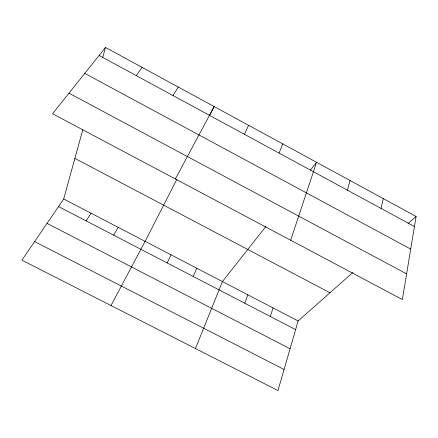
<?xml version="1.0" encoding="UTF-8"?>
<svg xmlns="http://www.w3.org/2000/svg" width="438" height="438" viewBox="0 0 438 438"><rect width="100%" height="100%" fill="white"/><g stroke="black" fill="none" stroke-linecap="round" stroke-linejoin="round"><path stroke-width="0.66" d="M416.1 216.454L402.374 299.565L52.56 113.749L105.492 47.446L416.1 216.454L408.074 223.566M381.087 208.439L383.234 198.567M347.416 190.169L350.055 180.516M352.842 272.496L298.13 320.966L277.966 390.554L21.9 260.167L63.696 198.967L82.787 129.752M102.623 57.849L105.492 47.446M270.29 316.477L273.077 307.93M290.673 240.227L316.559 162.29L310.279 170.251M244.776 303.233L247.848 294.796M279.105 153.108L282.745 143.894M195.447 348.538L222.438 281.574L265.926 226.457M193.202 276.466L196.848 268.259M244.448 134.307L248.609 125.317M167.135 262.937L171.077 254.845M176.952 179.186L145.12 241.338L111 305.538M209.528 115.583L214.144 106.565L175.348 178.972M113.628 235.168L118.178 227.317M173.043 95.566L178.288 87.058M86.177 220.916L91.038 213.196M136.262 75.61L142.071 67.353M34.591 241.584L284.076 369.464M47.025 223.38L290.071 348.774M58.511 206.561L295.623 329.622M63.696 198.967L298.13 320.966M74.887 158.403L329.967 292.759M68.99 93.174L406.623 273.865M84.775 73.398L410.713 249.085M99.103 55.451L414.436 226.534"/></g></svg>
